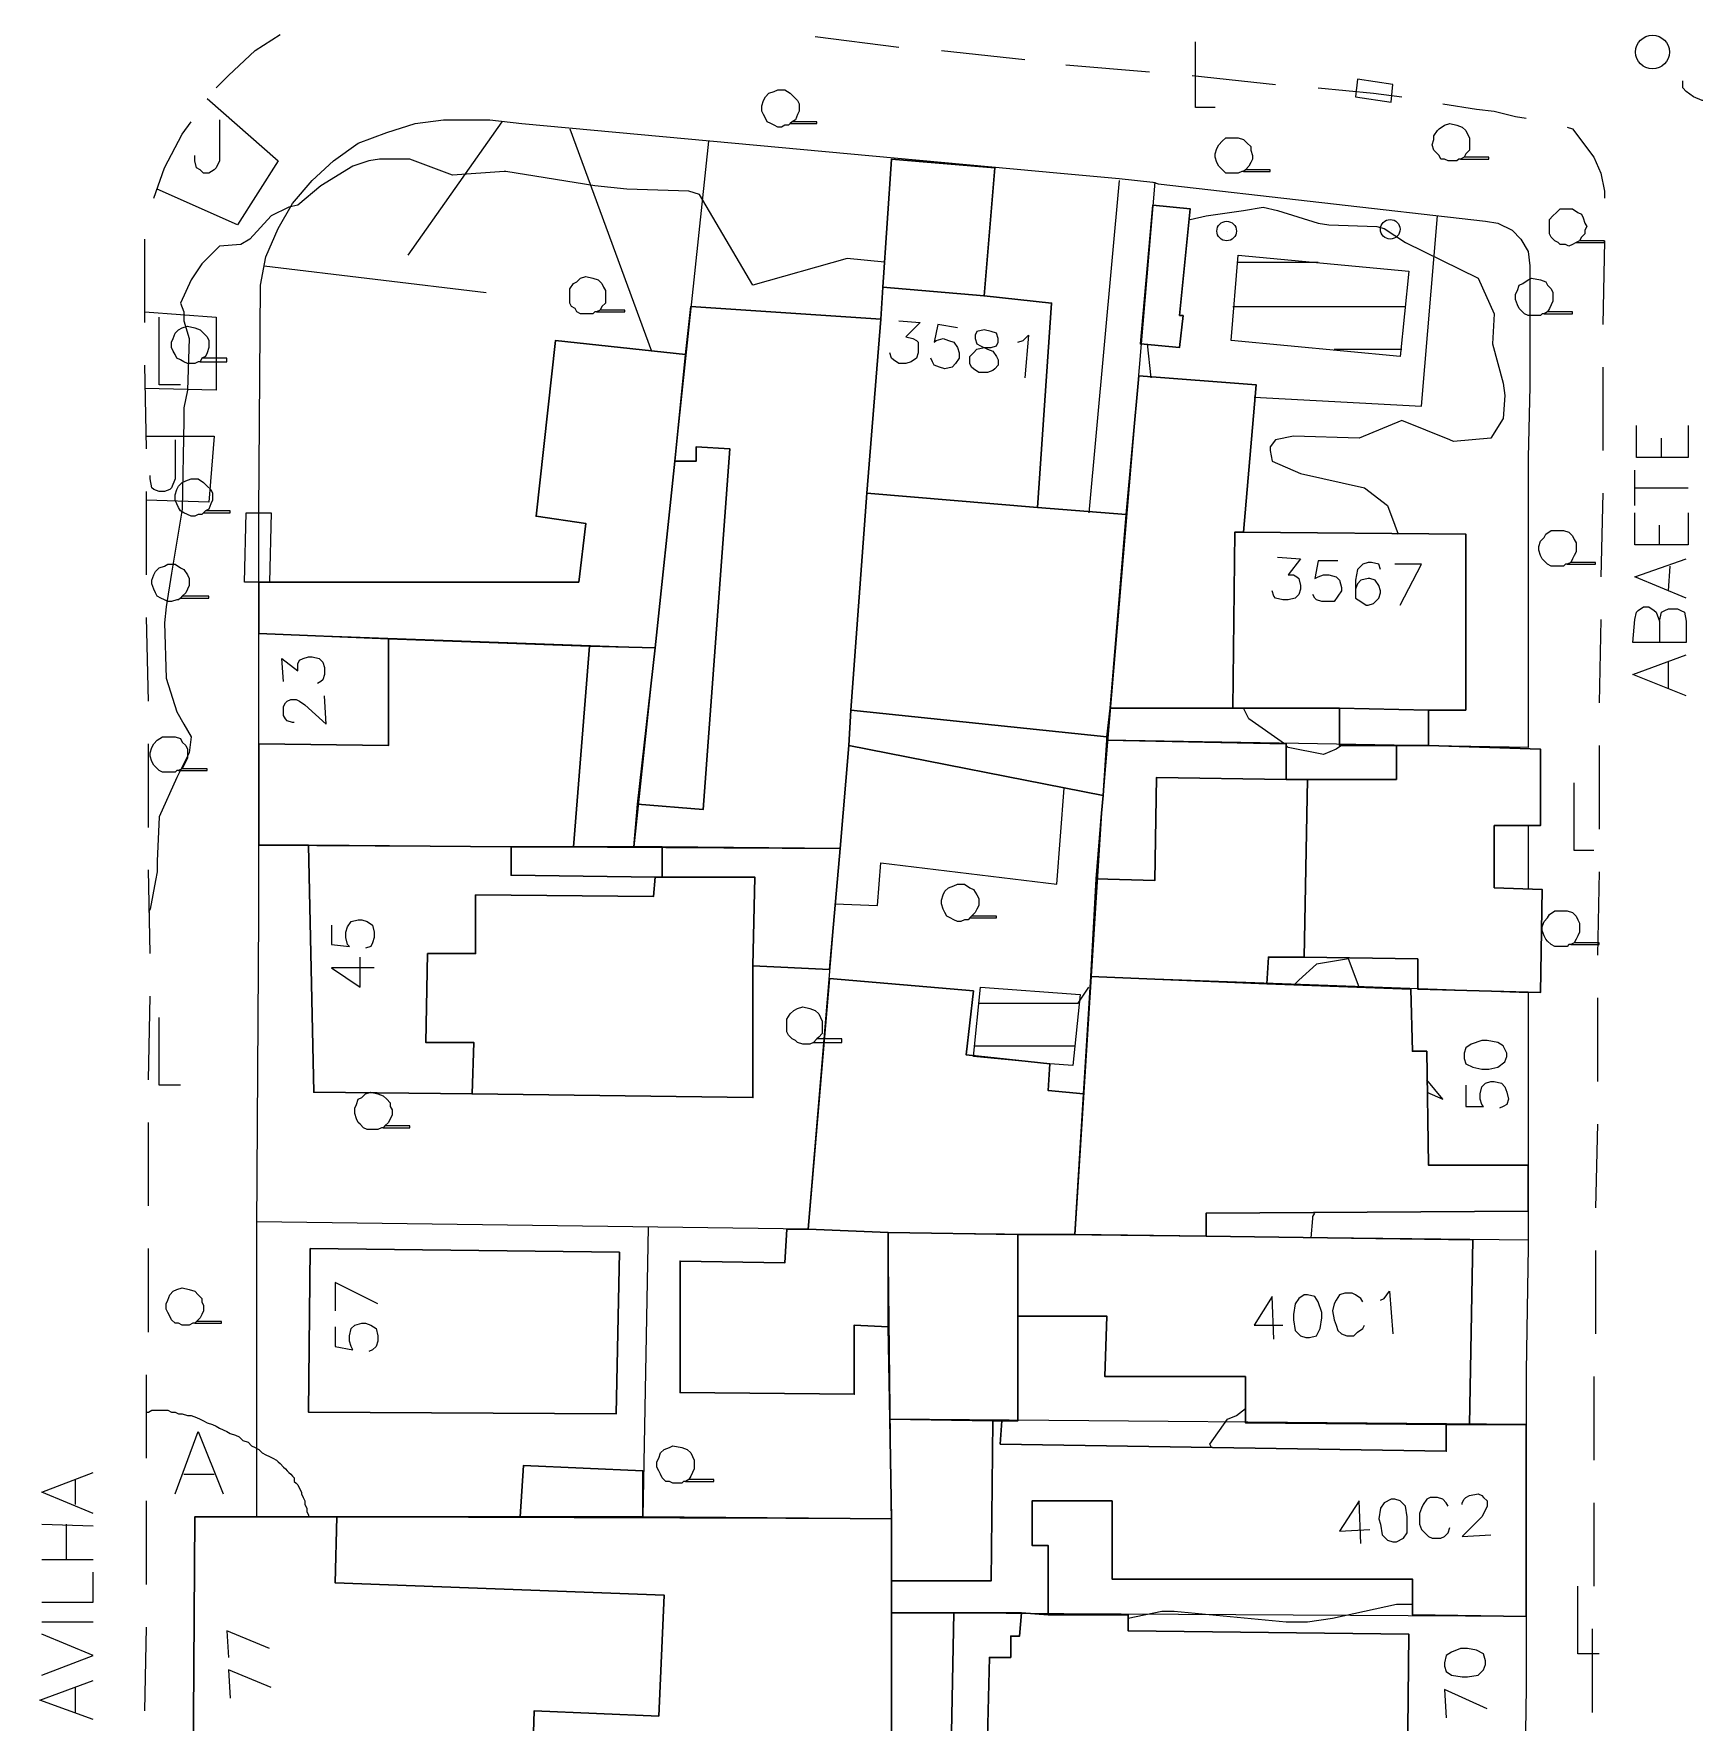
# Model space of a CAD drawing. Extents: x -2391 to 32076, y -11492 to 5852.
# Drawn here: x 4446.4 to 4525.4, y -1520 to -1439.5 of the extents above; entities that cross this region are included whole.
import ezdxf

# ---------------------------------------------------------------- set-up
doc = ezdxf.new("R2010")
doc.units = 0
doc.header["$LTSCALE"] = 7
for name, color, linetype in [('ALVE-CT', 3, 'CONTINUOUS'), ('PDF2_A101 - EDIFICACAO', 7, 'CONTINUOUS'), ('PDF2_A103 - PROJECAO_1', 7, 'CONTINUOUS'), ('PDF2_A104 - PROJECAO_2', 7, 'CONTINUOUS'), ('PDF2_A118 - PISCINA', 7, 'CONTINUOUS'), ('PDF2_A119 - TELHEIRO', 7, 'CONTINUOUS'), ('PDF2_A123 - N DE PORTA', 7, 'CONTINUOUS'), ('PDF2_A124 - MURO', 7, 'CONTINUOUS'), ('PDF2_A133 - CANTEIRO_JARDIM_ESTUFA', 7, 'CONTINUOUS'), ('PDF2_C301 - MEIO_FIO_2D', 7, 'CONTINUOUS'), ('PDF2_C307 - TXT_NOME_LOGRADOURO', 7, 'CONTINUOUS'), ('PDF2_C317 - BOCA_LOBO', 7, 'CONTINUOUS'), ('PDF2_F601 - LIMITE_VEGETACAO', 7, 'CONTINUOUS'), ('PDF2_F602 - ARVORE_ISOLADA', 7, 'CONTINUOUS'), ('PDF2_F604 - TXT_AGRUPAMENTO_ARVORE', 7, 'CONTINUOUS'), ('PDF2_I902 - LUMINARIA', 7, 'CONTINUOUS'), ('PDF2_I903 - POSTE', 7, 'CONTINUOUS'), ('PDF2_N1402 - CURVA_INTERMEDIARIA', 7, 'CONTINUOUS'), ('PDF2_N1403 - COTA_DE_APARELHO', 7, 'CONTINUOUS')]:
    doc.layers.add(name, color=color, linetype=linetype)

msp = doc.modelspace()

# ---------------------------------------------------------------- linework, layer by layer
at = {"layer": 'ALVE-CT'}
msp.add_circle((4550.796, -1271.53), 500, dxfattribs=at)
at = {"layer": 'PDF2_A101 - EDIFICACAO', "lineweight": 30}
for points in [[(4497.459, -1473.201), (4497.29, -1475.825), (4485.183, -1473.455), (4485.267, -1471.762), (4486.029, -1461.432), (4486.707, -1453.135), (4486.791, -1451.611), (4487.215, -1445.515), (4492.125, -1445.939), (4491.617, -1452.035), (4494.835, -1452.373), (4494.157, -1462.11), (4498.391, -1462.448), (4497.629, -1471.677), (4497.459, -1473.032)], [(4501.1, -1452.966), (4500.931, -1454.49), (4499.068, -1454.321), (4499.661, -1447.717), (4501.438, -1447.886), (4500.931, -1452.966)], [(4486.707, -1453.135), (4486.029, -1461.432), (4485.267, -1471.762), (4485.183, -1473.455), (4484.759, -1478.365), (4476.293, -1478.281), (4474.938, -1478.281), (4475.108, -1476.249), (4478.24, -1476.503), (4479.51, -1459.316), (4477.902, -1459.231), (4477.902, -1459.908), (4476.886, -1459.908), (4477.394, -1454.829), (4477.648, -1452.543)], [(4477.394, -1454.829), (4476.886, -1459.908), (4475.954, -1468.798), (4472.822, -1468.714), (4463.255, -1468.375), (4457.074, -1468.121), (4457.074, -1465.666), (4457.582, -1465.666), (4472.314, -1465.666), (4472.652, -1462.872), (4470.282, -1462.533), (4471.213, -1454.151)], [(4514.562, -1463.38), (4514.562, -1471.762), (4512.784, -1471.762), (4512.784, -1473.455), (4511.26, -1473.455), (4508.55, -1473.455), (4508.55, -1471.677), (4503.47, -1471.677), (4497.629, -1471.677), (4498.391, -1462.448), (4498.983, -1455.845), (4504.571, -1456.268), (4503.978, -1463.295)], [(4475.954, -1468.798), (4475.108, -1476.249), (4474.938, -1478.281), (4472.06, -1478.281), (4469.096, -1478.281), (4459.445, -1478.196), (4457.074, -1478.196), (4457.074, -1473.37), (4463.255, -1473.455), (4463.255, -1468.375), (4472.822, -1468.714)], [(4507.026, -1475.063), (4511.26, -1475.063), (4511.26, -1473.455), (4512.784, -1473.455), (4518.117, -1473.624), (4518.117, -1477.265), (4515.916, -1477.265), (4515.916, -1480.228), (4518.202, -1480.313), (4518.117, -1485.223), (4512.276, -1485.054), (4512.276, -1483.615), (4506.857, -1483.53), (4505.164, -1483.53), (4505.079, -1484.8), (4496.697, -1484.461), (4496.951, -1479.805), (4497.205, -1476.672), (4497.29, -1475.825), (4497.459, -1473.201), (4506.01, -1473.37), (4506.01, -1475.063)], [(4475.954, -1479.72), (4476.293, -1479.72), (4476.293, -1478.281), (4484.759, -1478.365), (4484.252, -1484.123), (4480.611, -1483.953), (4480.611, -1490.219), (4467.234, -1490.049), (4459.699, -1489.965), (4459.445, -1478.196), (4469.096, -1478.281), (4469.096, -1479.635)], [(4496.359, -1490.049), (4495.935, -1496.738), (4493.226, -1496.738), (4487.045, -1496.653), (4483.236, -1496.484), (4484.252, -1484.546), (4491.109, -1485.139), (4490.771, -1488.187), (4494.75, -1488.61), (4494.665, -1489.88)], [(4505.079, -1484.8), (4511.937, -1485.054), (4512.022, -1488.017), (4512.699, -1488.017), (4512.784, -1493.436), (4517.525, -1493.436), (4517.525, -1495.637), (4502.2, -1495.722), (4502.2, -1496.822), (4495.935, -1496.738), (4496.359, -1490.049), (4496.697, -1484.461)], [(4483.236, -1496.484), (4487.045, -1496.653), (4487.045, -1501.14), (4485.437, -1501.056), (4485.437, -1504.358), (4477.14, -1504.273), (4477.14, -1498.008), (4482.135, -1498.092), (4482.22, -1496.484)], [(4514.9, -1496.992), (4514.731, -1505.797), (4513.63, -1505.797), (4504.063, -1505.712), (4504.063, -1503.511), (4497.375, -1503.511), (4497.459, -1500.632), (4493.226, -1500.632), (4493.226, -1505.628), (4492.464, -1505.628), (4492.041, -1505.628), (4487.13, -1505.543), (4487.045, -1501.14), (4487.045, -1496.653), (4493.226, -1496.738), (4495.935, -1496.738), (4502.2, -1496.822)], [(4474.261, -1497.584), (4474.092, -1505.289), (4459.445, -1505.204), (4459.529, -1497.415)], [(4492.379, -1506.728), (4513.63, -1507.067), (4513.63, -1505.797), (4514.731, -1505.797), (4517.44, -1505.797), (4517.44, -1514.941), (4512.022, -1514.856), (4512.022, -1513.163), (4497.713, -1513.163), (4497.713, -1509.437), (4493.903, -1509.437), (4493.903, -1511.554), (4494.665, -1511.554), (4494.665, -1514.856), (4493.395, -1514.771), (4490.178, -1514.771), (4487.215, -1514.771), (4487.215, -1513.247), (4487.215, -1510.623), (4487.215, -1510.284), (4487.13, -1505.543), (4492.041, -1505.628), (4492.464, -1505.628)], [(4475.362, -1510.199), (4469.52, -1510.199), (4469.689, -1507.744), (4475.362, -1507.998)], [(4487.215, -1523.746), (4487.215, -1524.677), (4481.458, -1524.677), (4472.398, -1524.592), (4470.028, -1524.592), (4464.863, -1524.592), (4453.941, -1524.508), (4454.026, -1510.199), (4460.799, -1510.199), (4469.52, -1510.199), (4475.362, -1510.199), (4487.215, -1510.284), (4487.215, -1510.623), (4487.215, -1513.247), (4487.215, -1514.771)], [(4490.178, -1514.771), (4490.009, -1523.746), (4487.215, -1523.746), (4487.215, -1514.771)], [(4494.665, -1514.856), (4498.475, -1514.856), (4498.475, -1515.618), (4511.852, -1515.787), (4511.768, -1523.323), (4492.549, -1523.069), (4492.633, -1520.698), (4491.787, -1520.698), (4491.871, -1516.888), (4492.887, -1516.888), (4492.887, -1515.872), (4493.311, -1515.872), (4493.395, -1514.771)]]:
    msp.add_lwpolyline(points, close=True, dxfattribs=at)
at = {"layer": 'PDF2_A103 - PROJECAO_1', "lineweight": 30}
for points in [[(4497.629, -1471.677), (4497.459, -1473.032), (4485.267, -1471.762), (4486.029, -1461.432), (4486.707, -1453.135), (4486.791, -1451.611), (4491.617, -1452.035), (4494.835, -1452.373), (4494.157, -1462.11), (4498.391, -1462.448)], [(4486.707, -1453.135), (4486.029, -1461.432), (4485.267, -1471.762), (4485.183, -1473.455), (4484.759, -1478.365), (4476.293, -1478.281), (4474.938, -1478.281), (4475.108, -1476.249), (4478.24, -1476.503), (4479.51, -1459.316), (4477.902, -1459.231), (4477.902, -1459.908), (4476.886, -1459.908), (4477.394, -1454.829), (4477.648, -1452.543)], [(4503.978, -1463.295), (4514.562, -1463.38), (4514.562, -1471.762), (4512.784, -1471.762), (4508.55, -1471.677), (4503.47, -1471.677), (4503.555, -1463.295)], [(4475.954, -1468.798), (4475.108, -1476.249), (4474.938, -1478.281), (4472.06, -1478.281), (4472.822, -1468.714)], [(4506.01, -1475.063), (4507.026, -1475.063), (4506.857, -1483.53), (4505.164, -1483.53), (4505.079, -1484.8), (4496.697, -1484.461), (4496.951, -1479.805), (4499.745, -1479.889), (4499.83, -1474.979)], [(4476.293, -1479.72), (4480.696, -1479.72), (4480.611, -1483.953), (4480.611, -1490.219), (4467.234, -1490.049), (4467.319, -1487.594), (4465.033, -1487.594), (4465.117, -1483.361), (4467.403, -1483.361), (4467.403, -1480.567), (4475.87, -1480.651), (4475.954, -1479.72)], [(4493.226, -1496.738), (4493.226, -1500.632), (4493.226, -1505.628), (4492.464, -1505.628), (4492.041, -1505.628), (4487.13, -1505.543), (4487.045, -1501.14), (4487.045, -1496.653)], [(4492.041, -1505.628), (4491.956, -1513.247), (4487.215, -1513.247), (4487.215, -1510.623), (4487.215, -1510.284), (4487.13, -1505.543)], [(4469.52, -1510.199), (4475.362, -1510.199), (4487.215, -1510.284), (4487.215, -1510.623), (4487.215, -1513.247), (4487.215, -1514.771), (4487.215, -1523.746), (4487.215, -1524.677), (4481.458, -1524.677), (4472.398, -1524.592), (4470.028, -1524.592), (4470.197, -1519.428), (4476.124, -1519.682), (4476.378, -1513.925), (4460.715, -1513.332), (4460.799, -1510.199)]]:
    msp.add_lwpolyline(points, close=True, dxfattribs=at)
at = {"layer": 'PDF2_A104 - PROJECAO_2', "lineweight": 30}
msp.add_lwpolyline([(4494.157, -1462.11), (4498.391, -1462.448), (4497.629, -1471.677), (4497.459, -1473.032), (4485.267, -1471.762), (4486.029, -1461.432)], close=True, dxfattribs=at)
at = {"layer": 'PDF2_A118 - PISCINA', "lineweight": 9}
for points in [[(4511.429, -1454.913), (4503.386, -1454.151), (4503.724, -1450.087), (4511.852, -1450.849)], [(4491.109, -1488.271), (4491.448, -1484.969), (4496.189, -1485.308), (4495.851, -1488.695), (4494.75, -1488.61)]]:
    msp.add_lwpolyline(points, close=True, dxfattribs=at)
for points in [[(4503.724, -1450.426), (4507.534, -1450.426)], [(4503.47, -1452.543), (4511.683, -1452.543)], [(4508.296, -1454.575), (4511.514, -1454.575)], [(4491.363, -1485.731), (4496.105, -1485.731)], [(4491.194, -1487.763), (4495.935, -1487.763)]]:
    msp.add_lwpolyline(points, dxfattribs=at)
at = {"layer": 'PDF2_A119 - TELHEIRO', "lineweight": 9}
msp.add_lwpolyline([(4457.582, -1465.666), (4457.074, -1465.666), (4456.397, -1465.666), (4456.481, -1462.364), (4457.667, -1462.364)], close=True, dxfattribs=at)
at = {"layer": 'PDF2_A123 - N DE PORTA', "lineweight": 9}
for points in [[(4487.553, -1453.22), (4488.569, -1453.305), (4487.892, -1453.982), (4488.231, -1454.067), (4488.4, -1454.151), (4488.485, -1454.236), (4488.485, -1454.575), (4488.485, -1454.744), (4488.4, -1454.998), (4488.146, -1455.167), (4487.892, -1455.252), (4487.553, -1455.252), (4487.299, -1455.083), (4487.215, -1454.998), (4487.13, -1454.744)], [(4490.347, -1453.559), (4489.416, -1453.389), (4489.247, -1454.236), (4489.331, -1454.151), (4489.67, -1454.067), (4489.924, -1454.151), (4490.178, -1454.236), (4490.347, -1454.49), (4490.432, -1454.744), (4490.432, -1454.998), (4490.263, -1455.252), (4490.093, -1455.421), (4489.755, -1455.506), (4489.501, -1455.421), (4489.247, -1455.337), (4489.162, -1455.167), (4489.077, -1454.998)], [(4493.226, -1454.236), (4493.48, -1454.151), (4493.734, -1453.897), (4493.565, -1455.929)], [(4505.587, -1464.48), (4506.688, -1464.565), (4506.095, -1465.327), (4506.349, -1465.327), (4506.518, -1465.412), (4506.603, -1465.496), (4506.688, -1465.835), (4506.688, -1466.004), (4506.603, -1466.258), (4506.434, -1466.428), (4506.095, -1466.512), (4505.841, -1466.512), (4505.502, -1466.428), (4505.418, -1466.343), (4505.333, -1466.089)], [(4508.466, -1464.65), (4507.534, -1464.65), (4507.365, -1465.496), (4507.534, -1465.412), (4507.788, -1465.327), (4508.042, -1465.327), (4508.381, -1465.412), (4508.55, -1465.581), (4508.635, -1465.92), (4508.635, -1466.089), (4508.466, -1466.343), (4508.296, -1466.597), (4508.042, -1466.597), (4507.704, -1466.597), (4507.45, -1466.512), (4507.365, -1466.428), (4507.28, -1466.258)], [(4510.498, -1465.073), (4510.413, -1464.819), (4510.074, -1464.734), (4509.905, -1464.734), (4509.651, -1464.819), (4509.397, -1465.073), (4509.312, -1465.581), (4509.312, -1466.004), (4509.312, -1466.428), (4509.566, -1466.597), (4509.82, -1466.766), (4509.905, -1466.766), (4510.159, -1466.682), (4510.413, -1466.428), (4510.498, -1466.174), (4510.498, -1466.089), (4510.413, -1465.835), (4510.244, -1465.581), (4509.99, -1465.496), (4509.905, -1465.496), (4509.566, -1465.581), (4509.397, -1465.75), (4509.312, -1466.004)], [(4511.429, -1466.766), (4512.445, -1464.819), (4511.175, -1464.819)], [(4458.259, -1470.407), (4458.175, -1469.306), (4458.937, -1469.899), (4458.937, -1469.56), (4459.021, -1469.391), (4459.191, -1469.306), (4459.445, -1469.222), (4459.614, -1469.222), (4459.953, -1469.306), (4460.122, -1469.476), (4460.207, -1469.73), (4460.207, -1470.068), (4460.122, -1470.322), (4460.037, -1470.407), (4459.868, -1470.492)], [(4458.767, -1472.354), (4458.683, -1472.354), (4458.429, -1472.27), (4458.344, -1472.185), (4458.259, -1472.016), (4458.259, -1471.592), (4458.344, -1471.423), (4458.429, -1471.338), (4458.598, -1471.254), (4458.852, -1471.254), (4459.021, -1471.338), (4459.275, -1471.508), (4460.291, -1472.439), (4460.207, -1471.084)], [(4460.545, -1482.006), (4460.545, -1482.937), (4461.392, -1483.022), (4461.307, -1482.937), (4461.223, -1482.599), (4461.223, -1482.345), (4461.307, -1482.091), (4461.477, -1481.837), (4461.815, -1481.752), (4461.985, -1481.752), (4462.239, -1481.837), (4462.493, -1482.006), (4462.577, -1482.345), (4462.577, -1482.599), (4462.493, -1482.853), (4462.408, -1483.022), (4462.154, -1483.107)], [(4462.577, -1484.038), (4460.545, -1484.038), (4461.9, -1484.969), (4461.9, -1483.53)], [(4514.562, -1489.626), (4514.562, -1490.642), (4515.408, -1490.642), (4515.324, -1490.557), (4515.239, -1490.303), (4515.239, -1490.049), (4515.324, -1489.711), (4515.493, -1489.541), (4515.747, -1489.457), (4515.916, -1489.457), (4516.255, -1489.541), (4516.424, -1489.711), (4516.509, -1489.965), (4516.594, -1490.303), (4516.509, -1490.557), (4516.34, -1490.642), (4516.17, -1490.727)], [(4462.747, -1500.04), (4460.715, -1499.024), (4460.715, -1500.378)], [(4505.418, -1501.733), (4505.333, -1499.701), (4504.486, -1501.056), (4505.841, -1501.056)], [(4509.651, -1499.955), (4509.566, -1499.786), (4509.312, -1499.616), (4509.143, -1499.532), (4508.804, -1499.532), (4508.55, -1499.616), (4508.381, -1499.87), (4508.296, -1500.04), (4508.212, -1500.378), (4508.296, -1500.802), (4508.381, -1501.056), (4508.466, -1501.31), (4508.635, -1501.479), (4508.889, -1501.564), (4509.228, -1501.564), (4509.397, -1501.394), (4509.651, -1501.225), (4509.736, -1501.056)], [(4510.498, -1499.87), (4510.667, -1499.786), (4510.921, -1499.447), (4511.09, -1501.479)], [(4460.715, -1501.14), (4460.715, -1502.072), (4461.561, -1502.241), (4461.477, -1502.072), (4461.392, -1501.818), (4461.392, -1501.564), (4461.477, -1501.225), (4461.646, -1501.056), (4461.985, -1500.971), (4462.154, -1500.971), (4462.408, -1501.056), (4462.662, -1501.225), (4462.747, -1501.564), (4462.747, -1501.818), (4462.662, -1502.072), (4462.493, -1502.241), (4462.323, -1502.326)], [(4509.566, -1511.469), (4509.482, -1509.437), (4508.55, -1510.877), (4509.99, -1510.792)], [(4513.715, -1509.691), (4513.63, -1509.522), (4513.461, -1509.353), (4513.207, -1509.268), (4512.868, -1509.268), (4512.699, -1509.353), (4512.53, -1509.607), (4512.445, -1509.776), (4512.36, -1510.03), (4512.36, -1510.538), (4512.445, -1510.792), (4512.614, -1510.961), (4512.784, -1511.131), (4512.953, -1511.215), (4513.376, -1511.215), (4513.546, -1511.131), (4513.715, -1510.961), (4513.8, -1510.707)], [(4514.392, -1509.607), (4514.392, -1509.522), (4514.477, -1509.353), (4514.562, -1509.268), (4514.731, -1509.183), (4515.154, -1509.099), (4515.324, -1509.183), (4515.408, -1509.268), (4515.578, -1509.437), (4515.578, -1509.691), (4515.493, -1509.861), (4515.324, -1510.199), (4514.392, -1511.131), (4515.747, -1511.046)], [(4457.582, -1516.465), (4455.55, -1515.618), (4455.635, -1516.888)], [(4457.667, -1518.327), (4455.635, -1517.481), (4455.719, -1518.835)], [(4515.578, -1519.343), (4513.546, -1518.412), (4513.63, -1519.767)]]:
    msp.add_lwpolyline(points, dxfattribs=at)
for points in [[(4491.617, -1453.643), (4491.279, -1453.728), (4491.194, -1453.897), (4491.194, -1454.067), (4491.279, -1454.321), (4491.448, -1454.405), (4491.787, -1454.575), (4492.041, -1454.659), (4492.21, -1454.913), (4492.295, -1455.083), (4492.295, -1455.337), (4492.125, -1455.506), (4492.041, -1455.591), (4491.787, -1455.675), (4491.363, -1455.675), (4491.109, -1455.506), (4491.025, -1455.421), (4490.94, -1455.252), (4490.94, -1454.913), (4491.109, -1454.744), (4491.279, -1454.575), (4491.617, -1454.49), (4491.956, -1454.49), (4492.21, -1454.405), (4492.295, -1454.236), (4492.295, -1454.067), (4492.21, -1453.813), (4491.956, -1453.728)], [(4514.477, -1488.356), (4514.562, -1488.61), (4514.9, -1488.779), (4515.324, -1488.864), (4515.662, -1488.864), (4516.086, -1488.779), (4516.424, -1488.525), (4516.509, -1488.271), (4516.509, -1488.102), (4516.34, -1487.763), (4516.086, -1487.594), (4515.578, -1487.509), (4515.324, -1487.509), (4514.816, -1487.679), (4514.562, -1487.848), (4514.477, -1488.102)], [(4506.857, -1499.616), (4506.603, -1499.786), (4506.434, -1500.04), (4506.349, -1500.548), (4506.349, -1500.802), (4506.434, -1501.31), (4506.688, -1501.564), (4506.942, -1501.648), (4507.111, -1501.648), (4507.45, -1501.564), (4507.619, -1501.225), (4507.704, -1500.717), (4507.704, -1500.463), (4507.534, -1499.955), (4507.365, -1499.701), (4507.026, -1499.616)], [(4511.006, -1509.353), (4510.667, -1509.522), (4510.498, -1509.776), (4510.413, -1510.284), (4510.498, -1510.538), (4510.582, -1511.046), (4510.836, -1511.3), (4511.09, -1511.385), (4511.26, -1511.385), (4511.598, -1511.215), (4511.768, -1510.961), (4511.768, -1510.453), (4511.768, -1510.199), (4511.683, -1509.691), (4511.429, -1509.437), (4511.175, -1509.353)], [(4513.546, -1517.311), (4513.63, -1517.565), (4513.884, -1517.735), (4514.392, -1517.819), (4514.646, -1517.819), (4515.154, -1517.735), (4515.408, -1517.481), (4515.493, -1517.227), (4515.493, -1517.057), (4515.408, -1516.719), (4515.07, -1516.549), (4514.646, -1516.465), (4514.308, -1516.465), (4513.884, -1516.634), (4513.63, -1516.803), (4513.546, -1517.142)]]:
    msp.add_lwpolyline(points, close=True, dxfattribs=at)
at = {"layer": 'PDF2_A124 - MURO', "lineweight": 9}
for points in [[(4457.074, -1468.121), (4457.074, -1465.666), (4457.074, -1462.364), (4457.159, -1451.527), (4457.413, -1450.172), (4458.005, -1448.817), (4458.683, -1447.632), (4459.614, -1446.531), (4460.63, -1445.6), (4461.815, -1444.753), (4463.17, -1444.245), (4464.525, -1443.822), (4465.879, -1443.653), (4468.08, -1443.653), (4469.604, -1443.822), (4495.258, -1446.193), (4498.052, -1446.447), (4499.661, -1446.616), (4499.915, -1446.701), (4515.493, -1448.479), (4516.086, -1448.563), (4516.763, -1448.902), (4517.186, -1449.325), (4517.525, -1449.918), (4517.609, -1450.595), (4517.609, -1456.353), (4517.525, -1459.739), (4517.525, -1468.121), (4517.525, -1473.54), (4497.459, -1473.201)], [(4464.186, -1450.087), (4468.673, -1443.737)], [(4471.89, -1444.076), (4475.785, -1454.659)], [(4478.494, -1444.669), (4474.938, -1478.281)], [(4487.13, -1647.018), (4487.13, -1638.213), (4487.299, -1600.283), (4487.299, -1550.754), (4487.215, -1510.623), (4487.045, -1496.653), (4483.236, -1496.484), (4484.759, -1478.365), (4485.183, -1473.455), (4485.267, -1471.762), (4486.029, -1461.432), (4486.707, -1453.135), (4487.215, -1445.515)], [(4499.745, -1446.616), (4497.205, -1476.672), (4495.935, -1496.738)], [(4498.052, -1446.531), (4496.613, -1462.364)], [(4504.486, -1456.861), (4512.445, -1457.284), (4513.207, -1448.225)], [(4457.328, -1450.595), (4467.911, -1451.865)], [(4487.215, -1510.284), (4456.989, -1510.199), (4456.989, -1506.39), (4456.989, -1503.68), (4456.989, -1496.399), (4457.074, -1481.583), (4457.074, -1478.281), (4457.074, -1471.423), (4457.074, -1468.121), (4475.954, -1468.798)], [(4484.506, -1480.99), (4486.537, -1481.075), (4486.707, -1479.043), (4495.089, -1480.059), (4495.427, -1475.487)], [(4517.525, -1477.265), (4517.525, -1480.143), (4517.525, -1480.313)], [(4457.074, -1478.196), (4484.759, -1478.365)], [(4496.697, -1484.461), (4517.525, -1485.223), (4517.525, -1485.308), (4517.525, -1485.562), (4517.525, -1487.848), (4517.525, -1497.33), (4517.44, -1503.257), (4517.44, -1514.941), (4517.44, -1518.327), (4517.356, -1523.577), (4517.356, -1524.084), (4517.356, -1528.148), (4517.356, -1532.72), (4517.356, -1535.684), (4517.44, -1541.779), (4487.299, -1541.779)], [(4483.236, -1496.484), (4456.989, -1496.145)], [(4475.616, -1496.399), (4475.362, -1510.199)], [(4487.045, -1496.653), (4517.525, -1496.992)], [(4517.44, -1505.797), (4487.13, -1505.543)], [(4517.44, -1514.941), (4517.271, -1514.941), (4487.215, -1514.771)]]:
    msp.add_lwpolyline(points, dxfattribs=at)
at = {"layer": 'PDF2_A133 - CANTEIRO_JARDIM_ESTUFA', "lineweight": 9}
for points in [[(4454.619, -1442.637), (4458.005, -1445.6), (4456.058, -1448.648), (4452.248, -1446.955)], [(4455.211, -1443.653), (4455.211, -1445.6), (4455.042, -1445.939), (4454.957, -1446.023), (4454.703, -1446.193), (4454.449, -1446.193), (4454.28, -1446.023), (4454.111, -1445.939), (4454.026, -1445.6), (4454.026, -1445.346)], [(4451.655, -1452.797), (4455.042, -1453.051), (4455.042, -1456.522), (4451.655, -1456.437)], [(4451.74, -1458.723), (4454.957, -1458.723), (4454.703, -1461.856), (4451.74, -1461.771)], [(4453.095, -1458.892), (4453.095, -1460.755), (4452.925, -1461.178), (4452.841, -1461.263), (4452.587, -1461.348), (4452.333, -1461.348), (4452.079, -1461.263), (4451.994, -1461.178), (4451.909, -1460.755), (4451.909, -1460.586)]]:
    msp.add_lwpolyline(points, dxfattribs=at)
at = {"layer": 'PDF2_C301 - MEIO_FIO_2D', "lineweight": 9}
for points in [[(4455.042, -1442.129), (4455.635, -1441.536), (4456.905, -1440.351), (4458.09, -1439.589)], [(4483.574, -1439.674), (4487.553, -1440.182)], [(4489.585, -1440.351), (4493.565, -1440.774)], [(4495.512, -1441.028), (4499.491, -1441.367)], [(4501.523, -1441.536), (4505.502, -1441.959)], [(4507.534, -1442.129), (4510.159, -1442.383), (4511.514, -1442.552)], [(4513.461, -1442.891), (4515.07, -1443.145), (4515.916, -1443.229), (4516.932, -1443.483), (4517.44, -1443.568)], [(4452.079, -1447.378), (4452.587, -1445.939), (4453.433, -1444.33), (4453.857, -1443.737)], [(4519.387, -1443.991), (4519.641, -1444.076), (4520.657, -1445.431), (4520.996, -1446.193), (4521.165, -1447.039), (4521.165, -1447.378)], [(4451.655, -1453.305), (4451.655, -1449.41), (4451.655, -1449.325)], [(4521.165, -1449.41), (4521.081, -1453.389)], [(4451.74, -1459.316), (4451.655, -1455.337)], [(4521.081, -1455.421), (4521.081, -1459.4)], [(4451.74, -1465.327), (4451.74, -1461.348)], [(4521.081, -1461.432), (4520.996, -1465.412)], [(4451.825, -1471.338), (4451.74, -1467.359)], [(4520.996, -1467.444), (4520.911, -1471.423)], [(4451.825, -1477.349), (4451.825, -1473.37)], [(4520.911, -1473.455), (4520.911, -1473.54), (4520.911, -1477.434)], [(4451.909, -1483.361), (4451.825, -1479.381)], [(4520.911, -1479.466), (4520.827, -1483.445)], [(4451.825, -1489.372), (4451.909, -1485.393)], [(4520.827, -1485.477), (4520.827, -1489.457)], [(4451.825, -1495.383), (4451.825, -1491.404)], [(4520.827, -1491.488), (4520.742, -1495.468)], [(4451.825, -1501.394), (4451.825, -1497.415)], [(4520.742, -1497.5), (4520.742, -1501.479)], [(4451.74, -1507.406), (4451.74, -1503.426)], [(4520.657, -1503.511), (4520.657, -1507.49)], [(4451.74, -1513.417), (4451.74, -1509.437)], [(4520.657, -1509.522), (4520.657, -1513.501)], [(4451.655, -1519.428), (4451.74, -1515.449)], [(4520.573, -1515.533), (4520.573, -1519.513)]]:
    msp.add_lwpolyline(points, dxfattribs=at)
at = {"layer": 'PDF2_C307 - TXT_NOME_LOGRADOURO', "lineweight": 9}
for points in [[(4525.145, -1458.215), (4525.145, -1459.739), (4522.689, -1459.739), (4522.689, -1458.215)], [(4523.875, -1459.739), (4523.875, -1458.808)], [(4522.605, -1462.025), (4522.605, -1460.332)], [(4522.605, -1461.178), (4525.145, -1461.178)], [(4525.145, -1462.364), (4525.145, -1463.888), (4522.605, -1463.888), (4522.605, -1462.364)], [(4523.79, -1463.888), (4523.79, -1462.956)], [(4525.06, -1466.428), (4522.605, -1465.412), (4525.06, -1464.565)], [(4524.213, -1466.089), (4524.298, -1464.904)], [(4523.79, -1467.528), (4523.875, -1467.105), (4524.044, -1467.02), (4524.213, -1466.936), (4524.637, -1466.936), (4524.806, -1467.02), (4524.975, -1467.105), (4525.06, -1467.528), (4525.06, -1468.544), (4522.52, -1468.544), (4522.605, -1467.444), (4522.689, -1467.105), (4522.774, -1467.02), (4523.028, -1466.851), (4523.282, -1466.851), (4523.536, -1467.02), (4523.621, -1467.105), (4523.79, -1467.528), (4523.79, -1468.544)], [(4525.06, -1471.084), (4522.52, -1470.068), (4525.06, -1469.137)], [(4524.213, -1470.746), (4524.213, -1469.476)], [(4449.2, -1510.03), (4446.745, -1509.014), (4449.2, -1508.083)], [(4448.354, -1509.607), (4448.354, -1508.421)], [(4446.745, -1510.538), (4449.2, -1510.623)], [(4447.93, -1512.231), (4447.93, -1510.538)], [(4446.745, -1512.231), (4449.2, -1512.231)], [(4446.745, -1514.263), (4449.2, -1514.263), (4449.2, -1512.824)], [(4446.745, -1515.195), (4449.2, -1515.195)], [(4446.745, -1517.735), (4449.2, -1516.803), (4446.745, -1515.787)], [(4449.2, -1519.851), (4446.66, -1518.92), (4449.2, -1517.989)], [(4448.354, -1519.513), (4448.354, -1518.327)]]:
    msp.add_lwpolyline(points, dxfattribs=at)
at = {"layer": 'PDF2_C317 - BOCA_LOBO', "lineweight": 9}
msp.add_lwpolyline([(4509.312, -1442.552), (4511.006, -1442.806), (4511.09, -1441.959), (4509.397, -1441.705)], close=True, dxfattribs=at)
at = {"layer": 'PDF2_F601 - LIMITE_VEGETACAO', "lineweight": 9}
msp.add_lwpolyline([(4451.74, -1505.204), (4451.825, -1505.204), (4451.994, -1505.12), (4452.079, -1505.12), (4452.163, -1505.12), (4452.248, -1505.12), (4452.417, -1505.12), (4452.502, -1505.12), (4452.671, -1505.12), (4452.756, -1505.12), (4452.925, -1505.204), (4453.095, -1505.204), (4453.264, -1505.289), (4453.433, -1505.289), (4453.687, -1505.374), (4453.857, -1505.374), (4454.111, -1505.458), (4454.28, -1505.543), (4454.449, -1505.628), (4454.619, -1505.712), (4454.873, -1505.797), (4455.042, -1505.882), (4455.211, -1505.966), (4455.381, -1506.051), (4455.55, -1506.136), (4455.719, -1506.22), (4455.973, -1506.305), (4456.143, -1506.39), (4456.312, -1506.559), (4456.566, -1506.644), (4456.735, -1506.813), (4456.905, -1506.898), (4457.074, -1506.982), (4457.243, -1507.152), (4457.413, -1507.236), (4457.582, -1507.321), (4457.751, -1507.406), (4457.921, -1507.49), (4458.005, -1507.575), (4458.09, -1507.659), (4458.259, -1507.829), (4458.344, -1507.913), (4458.429, -1507.998), (4458.513, -1508.083), (4458.598, -1508.167), (4458.683, -1508.252), (4458.767, -1508.337), (4458.767, -1508.506), (4458.852, -1508.591), (4458.937, -1508.675), (4459.021, -1508.845), (4459.106, -1509.014), (4459.106, -1509.099), (4459.191, -1509.268), (4459.275, -1509.437), (4459.275, -1509.607), (4459.36, -1509.776), (4459.36, -1509.945), (4459.445, -1510.115), (4459.445, -1510.199)], dxfattribs=at)
at = {"layer": 'PDF2_F602 - ARVORE_ISOLADA', "lineweight": 9}
for points in [[(4482.474, -1443.737), (4482.389, -1443.822), (4482.304, -1443.907), (4482.135, -1443.907), (4481.966, -1443.991), (4481.796, -1443.991), (4481.627, -1443.907), (4481.458, -1443.822), (4481.288, -1443.737), (4481.204, -1443.568), (4481.119, -1443.399), (4481.034, -1443.229), (4481.034, -1442.975), (4481.119, -1442.721), (4481.204, -1442.552), (4481.373, -1442.383), (4481.627, -1442.298), (4481.796, -1442.213), (4482.135, -1442.213), (4482.389, -1442.383), (4482.558, -1442.552), (4482.728, -1442.721), (4482.812, -1442.891), (4482.812, -1443.06), (4482.812, -1443.229), (4482.728, -1443.399), (4482.643, -1443.653), (4482.474, -1443.737), (4482.389, -1443.822), (4483.659, -1443.822), (4483.659, -1443.737)], [(4504.063, -1446.023), (4503.978, -1446.108), (4503.894, -1446.108), (4503.724, -1446.193), (4503.555, -1446.193), (4503.386, -1446.193), (4503.132, -1446.193), (4503.047, -1446.108), (4502.878, -1445.939), (4502.793, -1445.854), (4502.708, -1445.685), (4502.624, -1445.431), (4502.624, -1445.261), (4502.708, -1445.007), (4502.793, -1444.838), (4502.962, -1444.669), (4503.132, -1444.499), (4503.386, -1444.499), (4503.724, -1444.499), (4503.978, -1444.584), (4504.148, -1444.753), (4504.317, -1444.923), (4504.317, -1445.092), (4504.402, -1445.346), (4504.402, -1445.515), (4504.317, -1445.685), (4504.232, -1445.854), (4504.063, -1446.023), (4503.978, -1446.108), (4505.248, -1446.108), (4505.248, -1446.023)], [(4514.477, -1445.431), (4514.308, -1445.515), (4514.223, -1445.515), (4514.138, -1445.6), (4513.969, -1445.6), (4513.715, -1445.6), (4513.546, -1445.515), (4513.376, -1445.515), (4513.292, -1445.346), (4513.122, -1445.177), (4513.038, -1445.092), (4512.953, -1444.838), (4513.038, -1444.584), (4513.038, -1444.415), (4513.207, -1444.161), (4513.292, -1444.076), (4513.546, -1443.907), (4513.8, -1443.822), (4514.138, -1443.907), (4514.392, -1443.991), (4514.562, -1444.161), (4514.646, -1444.33), (4514.731, -1444.499), (4514.731, -1444.669), (4514.731, -1444.923), (4514.731, -1445.092), (4514.562, -1445.261), (4514.477, -1445.431), (4514.308, -1445.515), (4515.662, -1445.515), (4515.662, -1445.431)], [(4519.98, -1449.41), (4519.811, -1449.495), (4519.641, -1449.579), (4519.472, -1449.664), (4519.303, -1449.579), (4519.049, -1449.579), (4518.964, -1449.495), (4518.795, -1449.41), (4518.625, -1449.241), (4518.541, -1449.071), (4518.541, -1448.817), (4518.541, -1448.648), (4518.541, -1448.394), (4518.71, -1448.225), (4518.879, -1448.055), (4519.049, -1447.886), (4519.303, -1447.886), (4519.641, -1447.886), (4519.895, -1448.055), (4520.065, -1448.14), (4520.149, -1448.309), (4520.234, -1448.563), (4520.319, -1448.733), (4520.234, -1448.902), (4520.234, -1449.071), (4520.065, -1449.241), (4519.98, -1449.41), (4519.811, -1449.495), (4521.165, -1449.495), (4521.165, -1449.41)], [(4473.33, -1452.712), (4473.16, -1452.797), (4473.076, -1452.797), (4472.991, -1452.881), (4472.822, -1452.881), (4472.568, -1452.881), (4472.398, -1452.881), (4472.229, -1452.797), (4472.144, -1452.627), (4471.975, -1452.543), (4471.89, -1452.373), (4471.89, -1452.119), (4471.89, -1451.865), (4471.89, -1451.696), (4472.06, -1451.442), (4472.229, -1451.357), (4472.398, -1451.188), (4472.652, -1451.103), (4472.991, -1451.188), (4473.245, -1451.273), (4473.414, -1451.442), (4473.499, -1451.611), (4473.584, -1451.781), (4473.584, -1451.95), (4473.584, -1452.204), (4473.584, -1452.373), (4473.414, -1452.543), (4473.33, -1452.712), (4473.16, -1452.797), (4474.515, -1452.797), (4474.515, -1452.712)], [(4518.456, -1452.797), (4518.287, -1452.881), (4518.202, -1452.881), (4518.117, -1452.966), (4517.863, -1452.966), (4517.694, -1452.966), (4517.525, -1452.966), (4517.356, -1452.881), (4517.186, -1452.712), (4517.102, -1452.627), (4517.017, -1452.458), (4516.932, -1452.204), (4516.932, -1451.95), (4517.017, -1451.781), (4517.102, -1451.527), (4517.271, -1451.442), (4517.525, -1451.273), (4517.694, -1451.188), (4518.117, -1451.273), (4518.371, -1451.357), (4518.456, -1451.527), (4518.625, -1451.696), (4518.71, -1451.865), (4518.71, -1452.035), (4518.71, -1452.289), (4518.625, -1452.458), (4518.541, -1452.627), (4518.456, -1452.797), (4518.287, -1452.881), (4519.641, -1452.881), (4519.641, -1452.797)], [(4454.365, -1454.998), (4454.28, -1455.167), (4454.195, -1455.167), (4454.026, -1455.252), (4453.857, -1455.252), (4453.687, -1455.252), (4453.518, -1455.167), (4453.349, -1455.083), (4453.179, -1454.998), (4453.095, -1454.829), (4453.01, -1454.659), (4452.925, -1454.49), (4452.925, -1454.236), (4453.01, -1454.067), (4453.095, -1453.813), (4453.264, -1453.643), (4453.433, -1453.559), (4453.687, -1453.474), (4454.026, -1453.559), (4454.28, -1453.643), (4454.449, -1453.813), (4454.619, -1453.982), (4454.703, -1454.151), (4454.703, -1454.321), (4454.703, -1454.49), (4454.619, -1454.744), (4454.534, -1454.913), (4454.365, -1454.998), (4454.28, -1455.167), (4455.55, -1455.167), (4455.55, -1454.998)], [(4454.534, -1462.279), (4454.449, -1462.364), (4454.365, -1462.448), (4454.195, -1462.448), (4454.026, -1462.533), (4453.857, -1462.533), (4453.687, -1462.448), (4453.518, -1462.364), (4453.349, -1462.279), (4453.264, -1462.11), (4453.179, -1461.94), (4453.095, -1461.771), (4453.095, -1461.517), (4453.179, -1461.263), (4453.264, -1461.094), (4453.433, -1460.924), (4453.603, -1460.84), (4453.857, -1460.755), (4454.195, -1460.755), (4454.449, -1460.924), (4454.619, -1461.094), (4454.788, -1461.263), (4454.873, -1461.432), (4454.873, -1461.602), (4454.873, -1461.771), (4454.788, -1461.94), (4454.703, -1462.194), (4454.534, -1462.279), (4454.449, -1462.364), (4455.719, -1462.364), (4455.719, -1462.279)], [(4519.557, -1464.734), (4519.387, -1464.819), (4519.303, -1464.819), (4519.218, -1464.904), (4519.049, -1464.904), (4518.795, -1464.904), (4518.625, -1464.904), (4518.456, -1464.819), (4518.287, -1464.65), (4518.202, -1464.565), (4518.117, -1464.396), (4518.033, -1464.142), (4518.033, -1463.972), (4518.117, -1463.718), (4518.287, -1463.549), (4518.371, -1463.38), (4518.625, -1463.21), (4518.879, -1463.21), (4519.218, -1463.21), (4519.472, -1463.295), (4519.641, -1463.464), (4519.726, -1463.634), (4519.811, -1463.803), (4519.811, -1464.057), (4519.811, -1464.226), (4519.726, -1464.396), (4519.641, -1464.565), (4519.557, -1464.734), (4519.387, -1464.819), (4520.742, -1464.819), (4520.742, -1464.734)], [(4453.433, -1466.343), (4453.349, -1466.428), (4453.264, -1466.512), (4453.179, -1466.512), (4452.925, -1466.597), (4452.756, -1466.597), (4452.587, -1466.512), (4452.417, -1466.428), (4452.248, -1466.343), (4452.163, -1466.174), (4452.079, -1466.004), (4451.994, -1465.75), (4451.994, -1465.581), (4452.079, -1465.327), (4452.163, -1465.158), (4452.333, -1464.988), (4452.587, -1464.904), (4452.756, -1464.819), (4453.095, -1464.819), (4453.349, -1464.988), (4453.518, -1465.073), (4453.687, -1465.327), (4453.772, -1465.496), (4453.772, -1465.666), (4453.772, -1465.835), (4453.687, -1466.004), (4453.603, -1466.174), (4453.433, -1466.343), (4453.349, -1466.428), (4454.703, -1466.428), (4454.703, -1466.343)], [(4453.433, -1474.555), (4453.264, -1474.64), (4453.179, -1474.64), (4453.095, -1474.725), (4452.841, -1474.725), (4452.671, -1474.725), (4452.502, -1474.725), (4452.333, -1474.64), (4452.163, -1474.471), (4452.079, -1474.386), (4451.994, -1474.217), (4451.909, -1473.963), (4451.909, -1473.794), (4451.994, -1473.54), (4452.079, -1473.37), (4452.248, -1473.201), (4452.502, -1473.032), (4452.671, -1473.032), (4453.095, -1473.032), (4453.349, -1473.116), (4453.433, -1473.286), (4453.603, -1473.455), (4453.687, -1473.624), (4453.687, -1473.878), (4453.687, -1474.048), (4453.603, -1474.217), (4453.518, -1474.386), (4453.433, -1474.555), (4453.264, -1474.64), (4454.619, -1474.64), (4454.619, -1474.555)], [(4491.025, -1481.583), (4490.94, -1481.667), (4490.855, -1481.752), (4490.686, -1481.752), (4490.517, -1481.837), (4490.347, -1481.837), (4490.178, -1481.752), (4490.009, -1481.667), (4489.839, -1481.583), (4489.755, -1481.413), (4489.67, -1481.244), (4489.585, -1480.99), (4489.585, -1480.821), (4489.67, -1480.567), (4489.755, -1480.397), (4489.924, -1480.228), (4490.178, -1480.143), (4490.347, -1480.059), (4490.686, -1480.059), (4490.94, -1480.228), (4491.109, -1480.313), (4491.279, -1480.567), (4491.363, -1480.736), (4491.363, -1480.905), (4491.363, -1481.075), (4491.279, -1481.244), (4491.194, -1481.413), (4491.025, -1481.583), (4490.94, -1481.667), (4492.21, -1481.667), (4492.21, -1481.583)], [(4519.726, -1482.853), (4519.557, -1482.937), (4519.472, -1482.937), (4519.387, -1483.022), (4519.218, -1483.022), (4518.964, -1483.022), (4518.795, -1483.022), (4518.625, -1482.937), (4518.456, -1482.768), (4518.371, -1482.683), (4518.287, -1482.514), (4518.202, -1482.26), (4518.202, -1482.091), (4518.287, -1481.837), (4518.456, -1481.667), (4518.541, -1481.498), (4518.795, -1481.329), (4519.049, -1481.329), (4519.387, -1481.329), (4519.641, -1481.413), (4519.811, -1481.583), (4519.895, -1481.752), (4519.98, -1481.921), (4519.98, -1482.175), (4519.98, -1482.345), (4519.895, -1482.514), (4519.811, -1482.683), (4519.726, -1482.853), (4519.557, -1482.937), (4520.911, -1482.937), (4520.911, -1482.853)], [(4483.659, -1487.425), (4483.49, -1487.594), (4483.32, -1487.679), (4483.151, -1487.679), (4482.982, -1487.679), (4482.728, -1487.594), (4482.643, -1487.509), (4482.474, -1487.425), (4482.304, -1487.255), (4482.22, -1487.086), (4482.22, -1486.917), (4482.22, -1486.663), (4482.22, -1486.493), (4482.389, -1486.239), (4482.558, -1486.07), (4482.728, -1485.985), (4482.982, -1485.901), (4483.32, -1485.985), (4483.574, -1486.07), (4483.744, -1486.239), (4483.828, -1486.409), (4483.913, -1486.578), (4483.913, -1486.747), (4483.913, -1486.917), (4483.913, -1487.171), (4483.744, -1487.34), (4483.659, -1487.425), (4483.49, -1487.594), (4484.844, -1487.594), (4484.844, -1487.425)], [(4463.085, -1491.573), (4463.001, -1491.658), (4462.916, -1491.658), (4462.747, -1491.742), (4462.577, -1491.742), (4462.408, -1491.742), (4462.239, -1491.742), (4462.069, -1491.658), (4461.9, -1491.488), (4461.815, -1491.404), (4461.731, -1491.234), (4461.646, -1490.981), (4461.646, -1490.727), (4461.731, -1490.557), (4461.815, -1490.303), (4461.985, -1490.219), (4462.154, -1490.049), (4462.408, -1489.965), (4462.747, -1490.049), (4463.001, -1490.134), (4463.17, -1490.303), (4463.339, -1490.473), (4463.339, -1490.642), (4463.424, -1490.811), (4463.424, -1491.065), (4463.339, -1491.234), (4463.255, -1491.404), (4463.085, -1491.573), (4463.001, -1491.658), (4464.271, -1491.658), (4464.271, -1491.573)], [(4454.111, -1500.886), (4454.026, -1500.971), (4453.941, -1500.971), (4453.772, -1501.056), (4453.603, -1501.056), (4453.433, -1501.056), (4453.264, -1500.971), (4453.095, -1500.971), (4452.925, -1500.802), (4452.841, -1500.632), (4452.756, -1500.463), (4452.671, -1500.294), (4452.671, -1500.04), (4452.756, -1499.87), (4452.841, -1499.616), (4453.01, -1499.447), (4453.179, -1499.362), (4453.433, -1499.278), (4453.772, -1499.362), (4454.026, -1499.447), (4454.195, -1499.616), (4454.365, -1499.786), (4454.365, -1499.955), (4454.449, -1500.124), (4454.449, -1500.378), (4454.365, -1500.548), (4454.28, -1500.717), (4454.111, -1500.886), (4454.026, -1500.971), (4455.296, -1500.971), (4455.296, -1500.886)], [(4477.563, -1508.421), (4477.394, -1508.506), (4477.309, -1508.506), (4477.224, -1508.591), (4476.97, -1508.591), (4476.801, -1508.591), (4476.632, -1508.506), (4476.462, -1508.506), (4476.293, -1508.337), (4476.208, -1508.167), (4476.124, -1507.998), (4476.039, -1507.829), (4476.039, -1507.575), (4476.124, -1507.406), (4476.208, -1507.152), (4476.378, -1506.982), (4476.632, -1506.898), (4476.801, -1506.813), (4477.224, -1506.898), (4477.478, -1506.982), (4477.648, -1507.152), (4477.732, -1507.321), (4477.817, -1507.49), (4477.817, -1507.659), (4477.817, -1507.913), (4477.732, -1508.083), (4477.648, -1508.252), (4477.563, -1508.421), (4477.394, -1508.506), (4478.748, -1508.506), (4478.748, -1508.421)]]:
    msp.add_lwpolyline(points, close=True, dxfattribs=at)
at = {"layer": 'PDF2_F604 - TXT_AGRUPAMENTO_ARVORE', "lineweight": 9}
for points in [[(4453.095, -1509.099), (4454.195, -1506.136), (4455.381, -1509.099)], [(4453.518, -1508.167), (4454.957, -1508.167)]]:
    msp.add_lwpolyline(points, dxfattribs=at)
at = {"layer": 'PDF2_I902 - LUMINARIA', "lineweight": 9}
for points in [[(4503.216, -1448.987), (4503.216, -1448.987)], [(4511.006, -1448.902), (4511.006, -1448.902)]]:
    msp.add_lwpolyline(points, dxfattribs=at)
for centre in [(4503.174, -1448.944), (4510.963, -1448.86)]:
    msp.add_circle(centre, 0.466, dxfattribs=at)
at = {"layer": 'PDF2_I903 - POSTE', "lineweight": 9}
for points in [[(4502.624, -1443.06), (4501.692, -1443.06), (4501.692, -1439.928)], [(4453.349, -1456.268), (4452.333, -1456.268), (4452.333, -1453.051)], [(4520.657, -1478.45), (4519.726, -1478.45), (4519.726, -1475.233)], [(4453.349, -1489.626), (4452.333, -1489.626), (4452.333, -1486.409)], [(4520.911, -1516.719), (4519.895, -1516.719), (4519.895, -1513.501)]]:
    msp.add_lwpolyline(points, dxfattribs=at)
at = {"layer": 'PDF2_N1402 - CURVA_INTERMEDIARIA', "lineweight": 9}
for points in [[(4486.876, -1450.426), (4485.098, -1450.257), (4480.611, -1451.527), (4478.071, -1447.209), (4477.563, -1447.039), (4474.6, -1446.955), (4473.076, -1446.785), (4468.842, -1446.108), (4468.758, -1446.108), (4466.303, -1446.277), (4464.271, -1445.515), (4462.831, -1445.515), (4462.323, -1445.6), (4461.561, -1445.854), (4460.037, -1446.785), (4458.937, -1447.717), (4458.513, -1447.801), (4457.667, -1448.225), (4456.651, -1449.325), (4456.227, -1449.579), (4455.211, -1449.664), (4454.365, -1450.511), (4453.857, -1451.273), (4453.349, -1452.373), (4453.518, -1452.797), (4453.518, -1452.966), (4453.518, -1453.22), (4453.772, -1454.067), (4453.687, -1456.522), (4453.518, -1457.369), (4453.518, -1457.961), (4453.433, -1462.194), (4452.925, -1465.242), (4452.671, -1466.851), (4452.587, -1467.613), (4452.671, -1470.238), (4453.179, -1471.846), (4453.518, -1472.439), (4453.857, -1473.032), (4453.772, -1473.794), (4453.179, -1474.979), (4452.333, -1476.841), (4452.248, -1478.958), (4452.248, -1479.466), (4452.163, -1479.889), (4451.909, -1481.244), (4451.825, -1481.413)], [(4501.438, -1448.394), (4502.2, -1448.225), (4503.978, -1447.971), (4504.91, -1447.801), (4505.587, -1447.971), (4507.534, -1448.563), (4508.042, -1448.648), (4510.328, -1448.733), (4510.667, -1448.817), (4511.175, -1449.156), (4511.683, -1449.495), (4515.154, -1451.188), (4515.916, -1452.881), (4515.832, -1454.321), (4516.34, -1456.183), (4516.424, -1456.776), (4516.34, -1457.877), (4515.747, -1458.808), (4513.969, -1458.977), (4513.8, -1458.892), (4511.514, -1457.961), (4509.482, -1458.808), (4506.349, -1458.723), (4505.502, -1458.892), (4505.248, -1459.231), (4505.248, -1459.4), (4505.333, -1459.908), (4506.688, -1460.501), (4509.736, -1461.178), (4510.836, -1462.025), (4511.175, -1462.956), (4511.344, -1463.38)], [(4499.576, -1455.929), (4499.407, -1454.321)], [(4505.926, -1473.37), (4504.232, -1472.185), (4503.978, -1471.677)], [(4508.635, -1473.455), (4508.381, -1473.624), (4507.788, -1473.878), (4506.095, -1473.54), (4506.01, -1473.455)], [(4509.482, -1484.969), (4508.974, -1483.615), (4507.45, -1483.869), (4506.603, -1484.631), (4506.434, -1484.8)], [(4496.105, -1485.731), (4496.613, -1484.969)], [(4512.699, -1489.965), (4513.461, -1490.303), (4512.699, -1489.372)], [(4507.196, -1496.907), (4507.28, -1495.976), (4507.28, -1495.891), (4507.365, -1495.722)], [(4502.454, -1506.898), (4502.37, -1506.728), (4503.216, -1505.543), (4503.64, -1505.374), (4504.063, -1505.035)], [(4512.022, -1513.163), (4511.937, -1513.163)], [(4498.475, -1515.025), (4500.084, -1514.687), (4500.677, -1514.687), (4506.01, -1515.195), (4507.026, -1515.195), (4508.212, -1515.025), (4511.26, -1514.348), (4511.852, -1514.348), (4512.022, -1514.348)]]:
    msp.add_lwpolyline(points, dxfattribs=at)
at = {"layer": 'PDF2_N1403 - COTA_DE_APARELHO', "lineweight": 9}
msp.add_lwpolyline([(4525.907, -1439.42), (4527.515, -1439.843), (4526.245, -1440.774), (4526.753, -1440.944), (4527.007, -1441.113), (4527.092, -1441.367), (4527.092, -1441.79), (4527.007, -1442.129), (4526.753, -1442.467), (4526.33, -1442.721), (4525.822, -1442.721), (4525.399, -1442.552), (4525.06, -1442.298), (4524.891, -1442.129), (4524.891, -1441.79)], dxfattribs=at)
msp.add_circle((4523.452, -1440.417), 0.804, dxfattribs=at)

doc.saveas('drawing.dxf')
